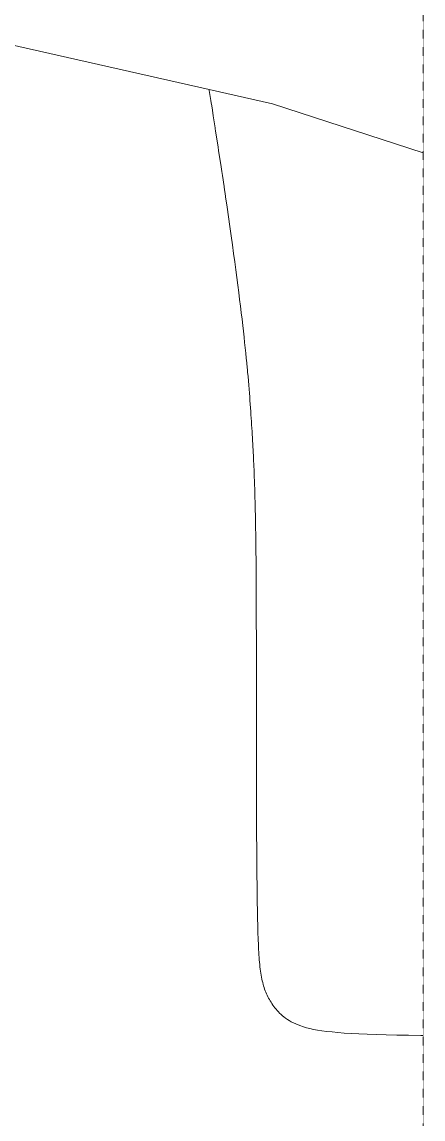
# Model space of a CAD drawing. Header units: inches. Extents: x -9418 to 110693, y 8585 to 209374.
# Drawn here: x 2814 to 4313, y 12668 to 16767 of the extents above; entities that cross this region are included whole.
import ezdxf

# ---------------------------------------------------------------- set-up
doc = ezdxf.new("R2010")
doc.units = ezdxf.units.IN
doc.header["$MEASUREMENT"] = 0
doc.linetypes.add('Aligning Line 1_8_', pattern=[0.25, 0.125, -0.125])
for name, color, linetype, lineweight in [('0-1', 7, 'Continuous', 5), ('C-TOPO', 7, 'Continuous', 9), ('G-ANNO-SYMB', 111, 'Aligning Line 1_8_', 9)]:
    doc.layers.add(name, color=color, linetype=linetype, lineweight=lineweight)

# ---------------------------------------------------------------- blocks, each defined once
blk = doc.blocks.new('1750 Ox - Topography_rvt-1-SITE PLAN - TOPO WITH IMAGERY')
at = {"layer": 'C-TOPO'}
for p, q in [((3513.2, 16514.4), (2674.5, 16703.9)), ((3750, 16460.9), (3513.2, 16514.4)), ((3513.2, 16514.4), (3513.9, 16510.2)), ((3513.9, 16510.2), (3513.2, 16514.4)), ((3513.9, 16510.2), (3519.7, 16473.3)), ((3519.7, 16473.3), (3513.9, 16510.2)), ((3519.7, 16473.3), (3521.2, 16464.2)), ((3521.2, 16464.2), (3519.7, 16473.3)), ((3521.2, 16464.2), (3522.8, 16453.7)), ((3522.8, 16453.7), (3521.2, 16464.2)), ((3522.8, 16453.7), (3525.4, 16437)), ((3525.4, 16437), (3522.8, 16453.7)), ((3525.4, 16437), (3528.8, 16415.5)), ((3528.8, 16415.5), (3525.4, 16437)), ((4312.8, 16277.3), (3750, 16460.9)), ((3528.8, 16415.5), (3535.6, 16371.6)), ((3535.6, 16371.6), (3528.8, 16415.5)), ((3535.6, 16371.6), (3536.2, 16368.2)), ((3536.2, 16368.2), (3535.6, 16371.6)), ((3536.2, 16368.2), (3537.5, 16359.2)), ((3537.5, 16359.2), (3536.2, 16368.2)), ((3537.5, 16359.2), (3543.2, 16322.3)), ((3543.2, 16322.3), (3537.5, 16359.2)), ((3543.2, 16322.3), (3546.7, 16299.4)), ((3546.7, 16299.4), (3543.2, 16322.3)), ((3546.7, 16299.4), (3548.7, 16286.6)), ((3548.7, 16286.6), (3546.7, 16299.4)), ((3548.7, 16286.6), (3550.1, 16277.8)), ((3550.1, 16277.8), (3548.7, 16286.6)), ((3550.1, 16277.8), (3556.6, 16234.6)), ((3556.6, 16234.6), (3550.1, 16277.8)), ((3556.6, 16234.6), (3560.6, 16208)), ((3560.6, 16208), (3556.6, 16234.6)), ((3560.6, 16208), (3562.9, 16192.8)), ((3562.9, 16192.8), (3560.6, 16208)), ((3562.9, 16192.8), (3568.9, 16152.3)), ((3568.9, 16152.3), (3562.9, 16192.8)), ((3568.9, 16152.3), (3569.3, 16149.9)), ((3569.3, 16149.9), (3568.9, 16152.3)), ((3569.3, 16149.9), (3574.3, 16116.3)), ((3574.3, 16116.3), (3569.3, 16149.9)), ((3574.3, 16116.3), (3574.7, 16113)), ((3574.7, 16113), (3574.3, 16116.3)), ((3574.7, 16113), (3580.3, 16074.9)), ((3580.3, 16074.9), (3574.7, 16113)), ((3580.3, 16074.9), (3585.6, 16038.1)), ((3585.6, 16038.1), (3580.3, 16074.9)), ((3585.6, 16038.1), (3590.7, 16002.5)), ((3590.7, 16002.5), (3585.6, 16038.1)), ((3590.7, 16002.5), (3595.6, 15968)), ((3595.6, 15968), (3590.7, 16002.5)), ((3595.6, 15968), (3600.3, 15934.6)), ((3600.3, 15934.6), (3595.6, 15968)), ((3600.3, 15934.6), (3604.7, 15902.3)), ((3604.7, 15902.3), (3600.3, 15934.6)), ((3604.7, 15902.3), (3609, 15871.1)), ((3609, 15871.1), (3604.7, 15902.3)), ((3609, 15871.1), (3613, 15840.9)), ((3613, 15840.9), (3609, 15871.1)), ((3613, 15840.9), (3616.9, 15811.7)), ((3616.9, 15811.7), (3613, 15840.9)), ((3616.9, 15811.7), (3620.5, 15783.5)), ((3620.5, 15783.5), (3616.9, 15811.7)), ((3620.5, 15783.5), (3624, 15756.3)), ((3624, 15756.3), (3620.5, 15783.5)), ((3624, 15756.3), (3627.3, 15729.9)), ((3627.3, 15729.9), (3624, 15756.3)), ((3627.3, 15729.9), (3630.5, 15704.5)), ((3630.5, 15704.5), (3627.3, 15729.9)), ((3630.5, 15704.5), (3631.7, 15694.2)), ((3631.7, 15694.2), (3630.5, 15704.5)), ((3631.7, 15694.2), (3633.5, 15679.9)), ((3633.5, 15679.9), (3631.7, 15694.2)), ((3633.5, 15679.9), (3636.3, 15656.2)), ((3636.3, 15656.2), (3633.5, 15679.9)), ((3636.3, 15656.2), (3639, 15633.2)), ((3639, 15633.2), (3636.3, 15656.2)), ((3639, 15633.2), (3641.5, 15611.1)), ((3641.5, 15611.1), (3639, 15633.2)), ((3641.5, 15611.1), (3643.9, 15589.6)), ((3643.9, 15589.6), (3641.5, 15611.1)), ((3643.9, 15589.6), (3646.1, 15568.9)), ((3646.1, 15568.9), (3643.9, 15589.6)), ((3646.1, 15568.9), (3648.3, 15548.9)), ((3648.3, 15548.9), (3646.1, 15568.9)), ((3648.3, 15548.9), (3650.3, 15529.6)), ((3650.3, 15529.6), (3648.3, 15548.9)), ((3650.3, 15529.6), (3652.2, 15510.8)), ((3652.2, 15510.8), (3650.3, 15529.6)), ((3652.2, 15510.8), (3653.9, 15492.7)), ((3653.9, 15492.7), (3652.2, 15510.8)), ((3653.9, 15492.7), (3655.6, 15475.2)), ((3655.6, 15475.2), (3653.9, 15492.7)), ((3655.6, 15475.2), (3656.3, 15467.9)), ((3656.3, 15467.9), (3655.6, 15475.2)), ((3656.3, 15467.9), (3657.2, 15458.2)), ((3657.2, 15458.2), (3656.3, 15467.9)), ((3657.2, 15458.2), (3658.7, 15441.7)), ((3658.7, 15441.7), (3657.2, 15458.2)), ((3658.7, 15441.7), (3660.1, 15425.7)), ((3660.1, 15425.7), (3658.7, 15441.7)), ((3660.1, 15425.7), (3661.4, 15410.1)), ((3661.4, 15410.1), (3660.1, 15425.7)), ((3661.4, 15410.1), (3662.6, 15395)), ((3662.6, 15395), (3661.4, 15410.1)), ((3662.6, 15395), (3663.8, 15380.3)), ((3663.8, 15380.3), (3662.6, 15395)), ((3663.8, 15380.3), (3664.9, 15366)), ((3664.9, 15366), (3663.8, 15380.3)), ((3664.9, 15366), (3665.9, 15352)), ((3665.9, 15352), (3664.9, 15366)), ((3665.9, 15352), (3666.9, 15338.3)), ((3666.9, 15338.3), (3665.9, 15352)), ((3666.9, 15338.3), (3667.9, 15324.9)), ((3667.9, 15324.9), (3666.9, 15338.3)), ((3667.9, 15324.9), (3668.8, 15311.8)), ((3668.8, 15311.8), (3667.9, 15324.9)), ((3668.8, 15311.8), (3669.7, 15298.9)), ((3669.7, 15298.9), (3668.8, 15311.8)), ((3669.7, 15298.9), (3670.5, 15286.2)), ((3670.5, 15286.2), (3669.7, 15298.9)), ((3670.5, 15286.2), (3671.3, 15273.7)), ((3671.3, 15273.7), (3670.5, 15286.2)), ((3671.3, 15273.7), (3672.1, 15261.3)), ((3672.1, 15261.3), (3671.3, 15273.7)), ((3672.1, 15261.3), (3672.9, 15249.2)), ((3672.9, 15249.2), (3672.1, 15261.3)), ((3672.9, 15249.2), (3673.6, 15237.2)), ((3673.6, 15237.2), (3672.9, 15249.2)), ((3673.6, 15237.2), (3674.3, 15225.4)), ((3674.3, 15225.4), (3673.6, 15237.2)), ((3674.3, 15225.4), (3675, 15213.8)), ((3675, 15213.8), (3674.3, 15225.4)), ((3675, 15213.8), (3675.7, 15202.4)), ((3675.7, 15202.4), (3675, 15213.8)), ((3675.7, 15202.4), (3676.3, 15191)), ((3676.3, 15191), (3675.7, 15202.4)), ((3676.3, 15191), (3676.9, 15179.9)), ((3676.9, 15179.9), (3676.3, 15191)), ((3676.9, 15179.9), (3677.5, 15168.8)), ((3677.5, 15168.8), (3676.9, 15179.9)), ((3677.5, 15168.8), (3678, 15157.9)), ((3678, 15157.9), (3677.5, 15168.8)), ((3678, 15157.9), (3678.6, 15147.1)), ((3678.6, 15147.1), (3678, 15157.9)), ((3678.6, 15147.1), (3679.1, 15136.5)), ((3679.1, 15136.5), (3678.6, 15147.1)), ((3679.1, 15136.5), (3679.6, 15125.9)), ((3679.6, 15125.9), (3679.1, 15136.5)), ((3679.6, 15125.9), (3680.1, 15115.5)), ((3680.1, 15115.5), (3679.6, 15125.9)), ((3680.1, 15115.5), (3680.5, 15105.1)), ((3680.5, 15105.1), (3680.1, 15115.5)), ((3680.5, 15105.1), (3681, 15094.9)), ((3681, 15094.9), (3680.5, 15105.1)), ((3681, 15094.9), (3681.4, 15084.7)), ((3681.4, 15084.7), (3681, 15094.9)), ((3681.4, 15084.7), (3681.8, 15074.6)), ((3681.8, 15074.6), (3681.4, 15084.7)), ((3681.8, 15074.6), (3682.2, 15064.6)), ((3682.2, 15064.6), (3681.8, 15074.6)), ((3682.2, 15064.6), (3682.6, 15054.7)), ((3682.6, 15054.7), (3682.2, 15064.6)), ((3682.6, 15054.7), (3682.9, 15044.8)), ((3682.9, 15044.8), (3682.6, 15054.7)), ((3682.9, 15044.8), (3683.2, 15035)), ((3683.2, 15035), (3682.9, 15044.8)), ((3683.2, 15035), (3683.6, 15025.2)), ((3683.6, 15025.2), (3683.2, 15035)), ((3683.6, 15025.2), (3683.7, 15020)), ((3683.7, 15020), (3683.6, 15025.2)), ((3683.7, 15020), (3683.9, 15015.4)), ((3683.9, 15015.4), (3683.7, 15020)), ((3683.9, 15015.4), (3684.2, 15005.7)), ((3684.2, 15005.7), (3683.9, 15015.4)), ((3684.2, 15005.7), (3684.5, 14996.1)), ((3684.5, 14996.1), (3684.2, 15005.7)), ((3684.5, 14996.1), (3684.7, 14986.4)), ((3684.7, 14986.4), (3684.5, 14996.1)), ((3684.7, 14986.4), (3685, 14976.8)), ((3685, 14976.8), (3684.7, 14986.4)), ((3685, 14976.8), (3685.2, 14967.1)), ((3685.2, 14967.1), (3685, 14976.8)), ((3685.2, 14967.1), (3685.5, 14957.5)), ((3685.5, 14957.5), (3685.2, 14967.1)), ((3685.5, 14957.5), (3685.7, 14947.9)), ((3685.7, 14947.9), (3685.5, 14957.5)), ((3685.7, 14947.9), (3685.9, 14938.2)), ((3685.9, 14938.2), (3685.7, 14947.9)), ((3685.9, 14938.2), (3686.1, 14928.6)), ((3686.1, 14928.6), (3685.9, 14938.2)), ((3686.1, 14928.6), (3686.3, 14918.9)), ((3686.3, 14918.9), (3686.1, 14928.6)), ((3686.3, 14918.9), (3686.5, 14909.2)), ((3686.5, 14909.2), (3686.3, 14918.9)), ((3686.5, 14909.2), (3686.7, 14899.4)), ((3686.7, 14899.4), (3686.5, 14909.2)), ((3686.7, 14899.4), (3686.9, 14889.6)), ((3686.9, 14889.6), (3686.7, 14899.4)), ((3686.9, 14889.6), (3687, 14879.8)), ((3687, 14879.8), (3686.9, 14889.6)), ((3687, 14879.8), (3687.2, 14869.9)), ((3687.2, 14869.9), (3687, 14879.8)), ((3687.2, 14869.9), (3687.4, 14860)), ((3687.4, 14860), (3687.2, 14869.9)), ((3687.4, 14860), (3687.5, 14850)), ((3687.5, 14850), (3687.4, 14860)), ((3687.5, 14850), (3687.6, 14840)), ((3687.6, 14840), (3687.5, 14850)), ((3687.6, 14840), (3687.8, 14829.8)), ((3687.8, 14829.8), (3687.6, 14840)), ((3687.8, 14829.8), (3687.9, 14819.7)), ((3687.9, 14819.7), (3687.8, 14829.8)), ((3687.9, 14819.7), (3688, 14809.4)), ((3688, 14809.4), (3687.9, 14819.7)), ((3688, 14809.4), (3688.2, 14799.1)), ((3688.2, 14799.1), (3688, 14809.4)), ((3688.2, 14799.1), (3688.3, 14788.7)), ((3688.3, 14788.7), (3688.2, 14799.1)), ((3688.3, 14788.7), (3688.4, 14778.2)), ((3688.4, 14778.2), (3688.3, 14788.7)), ((3688.4, 14778.2), (3688.5, 14767.6)), ((3688.5, 14767.6), (3688.4, 14778.2)), ((3688.5, 14767.6), (3688.6, 14757.5)), ((3688.6, 14757.5), (3688.5, 14767.6)), ((3688.6, 14757.5), (3688.6, 14756.9)), ((3688.6, 14756.9), (3688.6, 14757.5)), ((3688.6, 14756.9), (3688.6, 14754.6)), ((3688.6, 14754.6), (3688.6, 14756.9)), ((3688.6, 14754.6), (3688.6, 14751.9)), ((3688.6, 14751.9), (3688.6, 14754.6)), ((3688.6, 14751.9), (3688.7, 14746.2)), ((3688.7, 14746.2), (3688.6, 14751.9)), ((3688.7, 14746.2), (3688.8, 14735.3)), ((3688.8, 14735.3), (3688.7, 14746.2)), ((3688.8, 14735.3), (3688.9, 14724.3)), ((3688.9, 14724.3), (3688.8, 14735.3)), ((3688.9, 14724.3), (3688.9, 14713.2)), ((3688.9, 14713.2), (3688.9, 14724.3)), ((3688.9, 14713.2), (3689, 14702.1)), ((3689, 14702.1), (3688.9, 14713.2)), ((3689, 14702.1), (3689.1, 14690.7)), ((3689.1, 14690.7), (3689, 14702.1)), ((3689.1, 14690.7), (3689.2, 14679.3)), ((3689.2, 14679.3), (3689.1, 14690.7)), ((3689.2, 14679.3), (3689.2, 14667.8)), ((3689.2, 14667.8), (3689.2, 14679.3)), ((3689.2, 14667.8), (3689.3, 14656.1)), ((3689.3, 14656.1), (3689.2, 14667.8)), ((3689.3, 14656.1), (3689.3, 14644.3)), ((3689.3, 14644.3), (3689.3, 14656.1)), ((3689.3, 14644.3), (3689.4, 14632.4)), ((3689.4, 14632.4), (3689.3, 14644.3)), ((3689.4, 14632.4), (3689.4, 14620.3)), ((3689.4, 14620.3), (3689.4, 14632.4)), ((3689.4, 14620.3), (3689.5, 14608.1)), ((3689.5, 14608.1), (3689.4, 14620.3)), ((3689.5, 14608.1), (3689.5, 14595.7)), ((3689.5, 14595.7), (3689.5, 14608.1)), ((3689.5, 14595.7), (3689.6, 14583.2)), ((3689.6, 14583.2), (3689.5, 14595.7)), ((3689.6, 14583.2), (3689.6, 14570.5)), ((3689.6, 14570.5), (3689.6, 14583.2)), ((3689.6, 14570.5), (3689.6, 14557.7)), ((3689.6, 14557.7), (3689.6, 14570.5)), ((3689.6, 14557.7), (3689.7, 14544.7)), ((3689.7, 14544.7), (3689.6, 14557.7)), ((3689.7, 14544.7), (3689.7, 14531.5)), ((3689.7, 14531.5), (3689.7, 14544.7)), ((3689.7, 14531.5), (3689.7, 14518.2)), ((3689.7, 14518.2), (3689.7, 14531.5)), ((3689.7, 14518.2), (3689.7, 14504.7)), ((3689.7, 14504.7), (3689.7, 14518.2)), ((3689.7, 14504.7), (3689.7, 14502.3)), ((3689.7, 14502.3), (3689.7, 14504.7)), ((3689.7, 14502.3), (3689.8, 14491)), ((3689.8, 14491), (3689.7, 14502.3)), ((3689.8, 14491), (3689.8, 14477.1)), ((3689.8, 14477.1), (3689.8, 14491)), ((3689.8, 14477.1), (3689.8, 14463)), ((3689.8, 14463), (3689.8, 14477.1)), ((3689.8, 14463), (3689.8, 14448.8)), ((3689.8, 14448.8), (3689.8, 14463)), ((3689.8, 14448.8), (3689.8, 14434.4)), ((3689.8, 14434.4), (3689.8, 14448.8)), ((3689.8, 14434.4), (3689.8, 14419.7)), ((3689.8, 14419.7), (3689.8, 14434.4)), ((3689.8, 14419.7), (3689.8, 14404.9)), ((3689.8, 14404.9), (3689.8, 14419.7)), ((3689.8, 14404.9), (3689.8, 14389.8)), ((3689.8, 14389.8), (3689.8, 14404.9)), ((3689.8, 14389.8), (3689.8, 14374.6)), ((3689.8, 14374.6), (3689.8, 14389.8)), ((3689.8, 14374.6), (3689.8, 14359.1)), ((3689.8, 14359.1), (3689.8, 14374.6)), ((3689.8, 14359.1), (3689.8, 14343.4)), ((3689.8, 14343.4), (3689.8, 14359.1)), ((3689.8, 14343.4), (3689.9, 14327.5)), ((3689.9, 14327.5), (3689.8, 14343.4)), ((3689.9, 14327.5), (3689.9, 14311.4)), ((3689.9, 14311.4), (3689.9, 14327.5)), ((3689.9, 14311.4), (3689.9, 14295)), ((3689.9, 14295), (3689.9, 14311.4)), ((3689.9, 14295), (3689.9, 14278.4)), ((3689.9, 14278.4), (3689.9, 14295)), ((3689.9, 14278.4), (3689.9, 14261.6)), ((3689.9, 14261.6), (3689.9, 14278.4)), ((3689.9, 14261.6), (3689.9, 14244.5)), ((3689.9, 14244.5), (3689.9, 14261.6)), ((3689.9, 14244.5), (3689.9, 14227.2)), ((3689.9, 14227.2), (3689.9, 14244.5)), ((3689.9, 14227.2), (3689.9, 14222)), ((3689.9, 14222), (3689.9, 14227.2)), ((3689.9, 14222), (3689.9, 14217.1)), ((3689.9, 14217.1), (3689.9, 14222)), ((3689.9, 14217.1), (3689.9, 14209.6)), ((3689.9, 14209.6), (3689.9, 14217.1)), ((3689.9, 14209.6), (3689.9, 14191.8)), ((3689.9, 14191.8), (3689.9, 14209.6)), ((3689.9, 14191.8), (3689.9, 14173.8)), ((3689.9, 14173.8), (3689.9, 14191.8)), ((3689.9, 14173.8), (3689.9, 14155.6)), ((3689.9, 14155.6), (3689.9, 14173.8)), ((3689.9, 14155.6), (3689.9, 14137.2)), ((3689.9, 14137.2), (3689.9, 14155.6)), ((3689.9, 14137.2), (3689.9, 14118.6)), ((3689.9, 14118.6), (3689.9, 14137.2)), ((3689.9, 14118.6), (3689.9, 14099.9)), ((3689.9, 14099.9), (3689.9, 14118.6)), ((3689.9, 14099.9), (3689.9, 14081)), ((3689.9, 14081), (3689.9, 14099.9)), ((3689.9, 14081), (3689.9, 14073.2)), ((3689.9, 14073.2), (3689.9, 14081)), ((3689.9, 14073.2), (3689.9, 14062)), ((3689.9, 14062), (3689.9, 14073.2)), ((3689.9, 14062), (3689.9, 14042.8)), ((3689.9, 14042.8), (3689.9, 14062)), ((3689.9, 14042.8), (3689.9, 14023.6)), ((3689.9, 14023.6), (3689.9, 14042.8)), ((3689.9, 14023.6), (3689.9, 14004.3)), ((3689.9, 14004.3), (3689.9, 14023.6)), ((3689.9, 14004.3), (3690, 13984.9)), ((3690, 13984.9), (3689.9, 14004.3)), ((3690, 13984.9), (3690, 13965.5)), ((3690, 13965.5), (3690, 13984.9)), ((3690, 13965.5), (3690, 13946)), ((3690, 13946), (3690, 13965.5)), ((3690, 13946), (3690.1, 13926.4)), ((3690.1, 13926.4), (3690, 13946)), ((3690.1, 13926.4), (3690.1, 13906.9)), ((3690.1, 13906.9), (3690.1, 13926.4)), ((3690.1, 13906.9), (3690.2, 13887.4)), ((3690.2, 13887.4), (3690.1, 13906.9)), ((3690.2, 13887.4), (3690.2, 13867.8)), ((3690.2, 13867.8), (3690.2, 13887.4)), ((3690.2, 13867.8), (3690.3, 13849.8)), ((3690.3, 13849.8), (3690.2, 13867.8)), ((3690.3, 13849.8), (3690.3, 13848.3)), ((3690.3, 13848.3), (3690.3, 13849.8)), ((3690.3, 13848.3), (3690.3, 13828.9)), ((3690.3, 13828.9), (3690.3, 13848.3)), ((3690.3, 13828.9), (3690.4, 13809.5)), ((3690.4, 13809.5), (3690.3, 13828.9)), ((3690.4, 13809.5), (3690.5, 13790.1)), ((3690.5, 13790.1), (3690.4, 13809.5)), ((3690.5, 13790.1), (3690.6, 13770.9)), ((3690.6, 13770.9), (3690.5, 13790.1)), ((3690.6, 13770.9), (3690.7, 13751.7)), ((3690.7, 13751.7), (3690.6, 13770.9)), ((3690.7, 13751.7), (3690.8, 13732.7)), ((3690.8, 13732.7), (3690.7, 13751.7)), ((3690.8, 13732.7), (3690.9, 13713.8)), ((3690.9, 13713.8), (3690.8, 13732.7)), ((3690.9, 13713.8), (3691, 13695)), ((3691, 13695), (3690.9, 13713.8)), ((3691, 13695), (3691.1, 13676.4)), ((3691.1, 13676.4), (3691, 13695)), ((3691.1, 13676.4), (3691.3, 13658)), ((3691.3, 13658), (3691.1, 13676.4)), ((3691.3, 13658), (3691.4, 13639.7)), ((3691.4, 13639.7), (3691.3, 13658)), ((3691.4, 13639.7), (3691.6, 13621.7)), ((3691.6, 13621.7), (3691.4, 13639.7)), ((3691.6, 13621.7), (3691.7, 13603.8)), ((3691.7, 13603.8), (3691.6, 13621.7)), ((3691.7, 13603.8), (3691.9, 13586.2)), ((3691.9, 13586.2), (3691.7, 13603.8)), ((3691.9, 13586.2), (3692.1, 13568.8)), ((3692.1, 13568.8), (3691.9, 13586.2)), ((3692.1, 13568.8), (3692.3, 13551.7)), ((3692.3, 13551.7), (3692.1, 13568.8)), ((3692.3, 13551.7), (3692.5, 13534.9)), ((3692.5, 13534.9), (3692.3, 13551.7)), ((3692.5, 13534.9), (3692.6, 13529.1)), ((3692.6, 13529.1), (3692.5, 13534.9)), ((3692.6, 13529.1), (3692.7, 13518.3)), ((3692.7, 13518.3), (3692.6, 13529.1)), ((3692.7, 13518.3), (3692.9, 13502)), ((3692.9, 13502), (3692.7, 13518.3)), ((3692.9, 13502), (3693.2, 13486.1)), ((3693.2, 13486.1), (3692.9, 13502)), ((3693.2, 13486.1), (3693.4, 13470.5)), ((3693.4, 13470.5), (3693.2, 13486.1)), ((3693.4, 13470.5), (3693.7, 13455.2)), ((3693.7, 13455.2), (3693.4, 13470.5)), ((3693.7, 13455.2), (3694, 13440.3)), ((3694, 13440.3), (3693.7, 13455.2)), ((3694, 13440.3), (3694, 13437.2)), ((3694, 13437.2), (3694, 13440.3)), ((3694, 13437.2), (3694.3, 13425.7)), ((3694.3, 13425.7), (3694, 13437.2)), ((3694.3, 13425.7), (3694.6, 13411.5)), ((3694.6, 13411.5), (3694.3, 13425.7)), ((3694.6, 13411.5), (3694.9, 13397.8)), ((3694.9, 13397.8), (3694.6, 13411.5)), ((3694.9, 13397.8), (3695.2, 13384.4)), ((3695.2, 13384.4), (3694.9, 13397.8)), ((3695.2, 13384.4), (3695.6, 13371.5)), ((3695.6, 13371.5), (3695.2, 13384.4)), ((3695.6, 13371.5), (3695.9, 13359)), ((3695.9, 13359), (3695.6, 13371.5)), ((3695.9, 13359), (3696.3, 13346.8)), ((3696.3, 13346.8), (3695.9, 13359)), ((3696.3, 13346.8), (3696.8, 13335.1)), ((3696.8, 13335.1), (3696.3, 13346.8)), ((3696.8, 13335.1), (3697.2, 13323.8)), ((3697.2, 13323.8), (3696.8, 13335.1)), ((3697.2, 13323.8), (3697.7, 13312.8)), ((3697.7, 13312.8), (3697.2, 13323.8)), ((3697.7, 13312.8), (3698.2, 13302.2)), ((3698.2, 13302.2), (3697.7, 13312.8)), ((3698.2, 13302.2), (3698.8, 13291.9)), ((3698.8, 13291.9), (3698.2, 13302.2)), ((3698.8, 13291.9), (3699.4, 13281.9)), ((3699.4, 13281.9), (3698.8, 13291.9)), ((3699.4, 13281.9), (3700.1, 13272.3)), ((3700.1, 13272.3), (3699.4, 13281.9)), ((3700.1, 13272.3), (3700.8, 13263)), ((3700.8, 13263), (3700.1, 13272.3)), ((3700.8, 13263), (3701.5, 13254)), ((3701.5, 13254), (3700.8, 13263)), ((3701.5, 13254), (3702.4, 13245.3)), ((3702.4, 13245.3), (3701.5, 13254)), ((3702.4, 13245.3), (3703.3, 13236.8)), ((3703.3, 13236.8), (3702.4, 13245.3)), ((3703.3, 13236.8), (3704.3, 13228.7)), ((3704.3, 13228.7), (3703.3, 13236.8)), ((3704.3, 13228.7), (3705.3, 13220.8)), ((3705.3, 13220.8), (3704.3, 13228.7)), ((3705.3, 13220.8), (3706.5, 13213.1)), ((3706.5, 13213.1), (3705.3, 13220.8)), ((3706.5, 13213.1), (3707.7, 13205.7)), ((3707.7, 13205.7), (3706.5, 13213.1)), ((3707.7, 13205.7), (3709, 13198.5)), ((3709, 13198.5), (3707.7, 13205.7)), ((3709, 13198.5), (3710.4, 13191.5)), ((3710.4, 13191.5), (3709, 13198.5)), ((3710.4, 13191.5), (3711.8, 13184.7)), ((3711.8, 13184.7), (3710.4, 13191.5)), ((3711.8, 13184.7), (3713.4, 13178.1)), ((3713.4, 13178.1), (3711.8, 13184.7)), ((3713.4, 13178.1), (3715.1, 13171.6)), ((3715.1, 13171.6), (3713.4, 13178.1)), ((3715.1, 13171.6), (3716.9, 13165.4)), ((3716.9, 13165.4), (3715.1, 13171.6)), ((3716.9, 13165.4), (3718.8, 13159.3)), ((3718.8, 13159.3), (3716.9, 13165.4)), ((3718.8, 13159.3), (3720.8, 13153.3)), ((3720.8, 13153.3), (3718.8, 13159.3)), ((3720.8, 13153.3), (3723, 13147.5)), ((3723, 13147.5), (3720.8, 13153.3)), ((3723, 13147.5), (3725.2, 13141.8)), ((3725.2, 13141.8), (3723, 13147.5)), ((3725.2, 13141.8), (3727.6, 13136.3)), ((3727.6, 13136.3), (3725.2, 13141.8)), ((3727.6, 13136.3), (3730.1, 13130.8)), ((3730.1, 13130.8), (3727.6, 13136.3)), ((3730.1, 13130.8), (3732.8, 13125.4)), ((3732.8, 13125.4), (3730.1, 13130.8)), ((3732.8, 13125.4), (3735.5, 13120.1)), ((3735.5, 13120.1), (3732.8, 13125.4)), ((3735.5, 13120.1), (3738.5, 13114.8)), ((3738.5, 13114.8), (3735.5, 13120.1)), ((3738.5, 13114.8), (3741.5, 13109.7)), ((3741.5, 13109.7), (3738.5, 13114.8)), ((3741.5, 13109.7), (3744.8, 13104.5)), ((3744.8, 13104.5), (3741.5, 13109.7)), ((3744.8, 13104.5), (3748.1, 13099.4)), ((3748.1, 13099.4), (3744.8, 13104.5)), ((3748.1, 13099.4), (3751.7, 13094.4)), ((3751.7, 13094.4), (3748.1, 13099.4)), ((3751.7, 13094.4), (3755.4, 13089.3)), ((3755.4, 13089.3), (3751.7, 13094.4)), ((3755.4, 13089.3), (3759.2, 13084.2)), ((3759.2, 13084.2), (3755.4, 13089.3)), ((3759.2, 13084.2), (3763.3, 13079.2)), ((3763.3, 13079.2), (3759.2, 13084.2)), ((3763.3, 13079.2), (3767.5, 13074.2)), ((3767.5, 13074.2), (3763.3, 13079.2)), ((3767.5, 13074.2), (3772, 13069.1)), ((3772, 13069.1), (3767.5, 13074.2)), ((3772, 13069.1), (3776.8, 13064.2)), ((3776.8, 13064.2), (3772, 13069.1)), ((3776.8, 13064.2), (3781.9, 13059.3)), ((3781.9, 13059.3), (3776.8, 13064.2)), ((3781.9, 13059.3), (3787.3, 13054.5)), ((3787.3, 13054.5), (3781.9, 13059.3)), ((3787.3, 13054.5), (3793.1, 13049.7)), ((3793.1, 13049.7), (3787.3, 13054.5)), ((3793.1, 13049.7), (3799.2, 13045)), ((3799.2, 13045), (3793.1, 13049.7)), ((3799.2, 13045), (3805.8, 13040.5)), ((3805.8, 13040.5), (3799.2, 13045)), ((3805.8, 13040.5), (3812.8, 13036.1)), ((3812.8, 13036.1), (3805.8, 13040.5)), ((3812.8, 13036.1), (3820.3, 13031.8)), ((3820.3, 13031.8), (3812.8, 13036.1)), ((3820.3, 13031.8), (3828.3, 13027.6)), ((3828.3, 13027.6), (3820.3, 13031.8)), ((3828.3, 13027.6), (3836.8, 13023.6)), ((3836.8, 13023.6), (3828.3, 13027.6)), ((3836.8, 13023.6), (3845.9, 13019.8)), ((3845.9, 13019.8), (3836.8, 13023.6)), ((3845.9, 13019.8), (3855.6, 13016.2)), ((3855.6, 13016.2), (3845.9, 13019.8)), ((3855.6, 13016.2), (3861.7, 13014.2)), ((3861.7, 13014.2), (3855.6, 13016.2)), ((3861.7, 13014.2), (3866, 13012.7)), ((3866, 13012.7), (3861.7, 13014.2)), ((3866, 13012.7), (3877.3, 13009.5)), ((3877.3, 13009.5), (3866, 13012.7)), ((3877.3, 13009.5), (3889.7, 13006.4)), ((3889.7, 13006.4), (3877.3, 13009.5)), ((3889.7, 13006.4), (3903.2, 13003.5)), ((3903.2, 13003.5), (3889.7, 13006.4)), ((3903.2, 13003.5), (3918.1, 13000.7)), ((3918.1, 13000.7), (3903.2, 13003.5)), ((3918.1, 13000.7), (3934.5, 12998.2)), ((3934.5, 12998.2), (3918.1, 13000.7)), ((3934.5, 12998.2), (3952.6, 12995.8)), ((3952.6, 12995.8), (3934.5, 12998.2)), ((3952.6, 12995.8), (3972.5, 12993.6)), ((3972.5, 12993.6), (3952.6, 12995.8)), ((3972.5, 12993.6), (3994.3, 12991.6)), ((3994.3, 12991.6), (3972.5, 12993.6)), ((3994.3, 12991.6), (4018.3, 12989.7)), ((4018.3, 12989.7), (3994.3, 12991.6)), ((4018.3, 12989.7), (4044.5, 12988)), ((4044.5, 12988), (4018.3, 12989.7)), ((4044.5, 12988), (4073.2, 12986.5)), ((4073.2, 12986.5), (4044.5, 12988)), ((4073.2, 12986.5), (4073.4, 12986.5)), ((4073.4, 12986.5), (4073.2, 12986.5)), ((4073.4, 12986.5), (4104.4, 12985.1)), ((4104.4, 12985.1), (4073.4, 12986.5)), ((4104.4, 12985.1), (4138.4, 12984)), ((4138.4, 12984), (4104.4, 12985.1)), ((4138.4, 12984), (4175.3, 12982.9)), ((4175.3, 12982.9), (4138.4, 12984)), ((4175.3, 12982.9), (4215.3, 12982.1)), ((4215.3, 12982.1), (4175.3, 12982.9)), ((4215.3, 12982.1), (4224.1, 12981.9)), ((4224.1, 12981.9), (4215.3, 12982.1)), ((4224.1, 12981.9), (4258.4, 12981.4)), ((4258.4, 12981.4), (4224.1, 12981.9)), ((4258.4, 12981.4), (4304.9, 12980.8)), ((4304.9, 12980.8), (4258.4, 12981.4)), ((4304.9, 12980.8), (4312.8, 12980.7)), ((4312.8, 12980.7), (4304.9, 12980.8))]:
    blk.add_line(p, q, dxfattribs=at)
blk = doc.blocks.new('1750 Ox - 2nd Phase_rvt-1-SITE PLAN - TOPO WITH IMAGERY')
at = {"layer": 'G-ANNO-SYMB'}
blk.add_line((4312.7, 18950.5), (4312.7, 8585.3), dxfattribs=at)

msp = doc.modelspace()

# ---------------------------------------------------------------- block references
at = {"layer": '0-1'}
for name in ['1750 Ox - 2nd Phase_rvt-1-SITE PLAN - TOPO WITH IMAGERY', '1750 Ox - Topography_rvt-1-SITE PLAN - TOPO WITH IMAGERY']:
    msp.add_blockref(name, (0, 0), dxfattribs=at)

doc.saveas('drawing.dxf')
